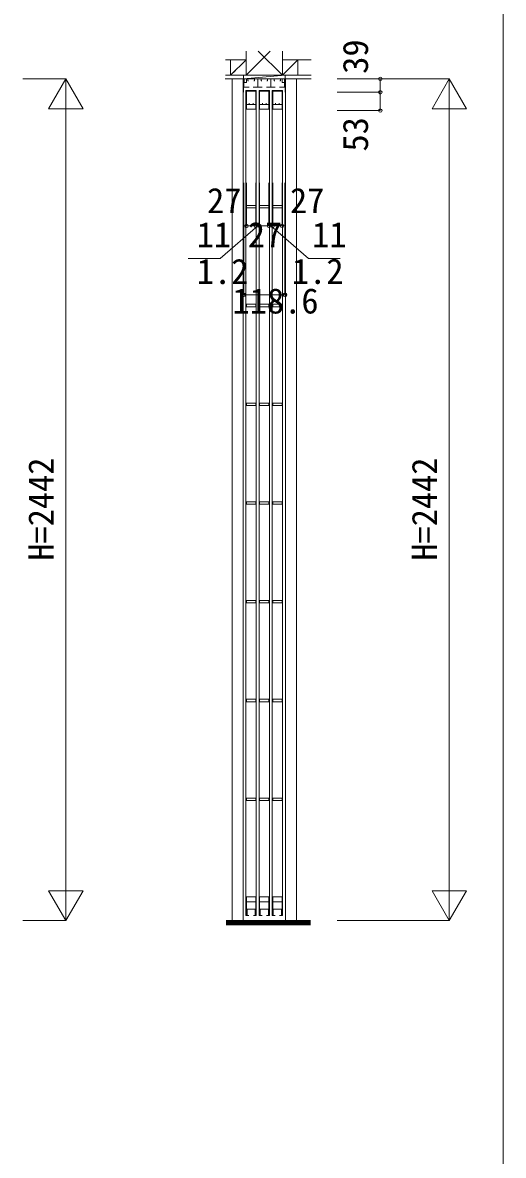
# Model space of a CAD drawing. Units: millimetres, scale not verified. Extents: x -21025 to 6475, y -14850 to 5150.
# Drawn here: x -8918 to -7525, y -259 to 3027 of the extents above; entities that cross this region are included whole.
import ezdxf
from ezdxf.enums import TextEntityAlignment as Align

# ---------------------------------------------------------------- set-up
doc = ezdxf.new("R2010")
doc.units = ezdxf.units.MM
doc.header["$LTSCALE"] = 50
for name, color, linetype, lineweight in [('0-1_YKK_F1', 7, 'Continuous', 9), ('0-2_YKK_N1', 2, 'Continuous', 9), ('0-3_YKK_Z1', 7, 'Continuous', 9), ('0-6_YKK_C1', 4, 'Continuous', 9)]:
    doc.layers.add(name, color=color, linetype=linetype, lineweight=lineweight)
doc.styles.add('ＭＳ ゴシック', font='')
doc.styles.get('ＭＳ ゴシック').set_extended_font_data('MS Gothic')

msp = doc.modelspace()

# ---------------------------------------------------------------- linework, layer by layer
at = {"layer": '0-1_YKK_F1'}
msp.add_line((-7525, -14850), (-7525, 4650), dxfattribs=at)
at = {"layer": '0-2_YKK_N1'}
for p, q in [((-8917.72, 2863.5), (-8792.72, 2863.5)), ((-8792.72, 421.5), (-8792.72, 2863.5)), ((-8006.5, 2863.5), (-7681.5, 2863.5)), ((-7881.5, 2824.5), (-7881.5, 2863.5)), ((-8006.5, 2824.5), (-7881.5, 2824.5)), ((-7881.5, 2824.5), (-7881.5, 2771.5)), ((-8842.72, 2776.9), (-8742.72, 2776.9)), ((-8006.5, 2771.5), (-7881.5, 2771.5)), ((-7731.5, 2776.9), (-7631.5, 2776.9)), ((-8278.19, 2236.95), (-8278.19, 2561.95)), ((-8276.99, 2236.95), (-8276.99, 2561.95)), ((-8269.19, 2561.95), (-8269.19, 2436.45)), ((-8242.19, 2561.95), (-8242.19, 2436.45)), ((-8231.19, 2561.95), (-8231.19, 2436.45)), ((-8204.19, 2561.95), (-8204.19, 2436.45)), ((-8193.19, 2561.95), (-8193.19, 2436.45)), ((-8166.19, 2561.95), (-8166.19, 2436.45)), ((-8158.39, 2236.95), (-8158.39, 2561.95)), ((-8157.19, 2236.95), (-8157.19, 2561.95)), ((-8236.69, 2436.95), (-8345.87, 2341.93)), ((-8269.19, 2436.95), (-8242.19, 2436.95)), ((-8242.19, 2436.95), (-8231.19, 2436.95)), ((-8231.19, 2436.95), (-8204.19, 2436.95)), ((-8204.19, 2436.95), (-8193.19, 2436.95)), ((-8198.69, 2436.95), (-8089.51, 2341.93)), ((-8193.19, 2436.95), (-8166.19, 2436.95)), ((-8345.87, 2341.93), (-8437.72, 2341.93)), ((-8089.51, 2341.93), (-7997.67, 2341.93)), ((-8276.99, 2236.95), (-8278.19, 2236.95)), ((-8276.99, 2236.95), (-8158.39, 2236.95)), ((-8158.39, 2236.95), (-8157.19, 2236.95)), ((-8742.72, 508.1), (-8842.72, 508.1)), ((-7631.5, 508.1), (-7731.5, 508.1)), ((-8917.72, 421.5), (-8792.72, 421.5))]:
    msp.add_line(p, q, dxfattribs=at)
for points in [[(-8842.72, 2776.9), (-8792.72, 2863.5), (-8742.72, 2776.9)], [(-8006.5, 421.5), (-7681.5, 421.5), (-7681.5, 2863.5)], [(-7731.5, 2776.9), (-7681.5, 2863.5), (-7631.5, 2776.9)], [(-8742.72, 508.1), (-8792.72, 421.5), (-8842.72, 508.1)], [(-7631.5, 508.1), (-7681.5, 421.5), (-7731.5, 508.1)]]:
    msp.add_lwpolyline(points, dxfattribs=at)
for centre in [(-7881.5, 2863.5), (-7881.5, 2824.5), (-7881.5, 2771.5), (-8269.19, 2436.95), (-8242.19, 2436.95), (-8231.19, 2436.95), (-8204.19, 2436.95), (-8193.19, 2436.95), (-8166.19, 2436.95), (-8278.19, 2236.95), (-8276.99, 2236.95), (-8158.39, 2236.95), (-8157.19, 2236.95)]:
    msp.add_circle(centre, 5, dxfattribs=at)
at = {"layer": '0-3_YKK_Z1'}
for p, q in [((-8200.19, 2944), (-8270.19, 2874)), ((-8270.19, 2944), (-8270.19, 2874)), ((-8235.19, 2944), (-8165.19, 2874)), ((-8165.19, 2874), (-8165.19, 2944)), ((-8315.19, 2919), (-8329.81, 2919)), ((-8315.19, 2874), (-8270.19, 2919)), ((-8315.19, 2919), (-8315.19, 2874)), ((-8270.19, 2919), (-8315.19, 2919)), ((-8270.19, 2874), (-8270.19, 2919)), ((-8165.19, 2874), (-8120.19, 2919)), ((-8165.19, 2919), (-8165.19, 2874)), ((-8120.19, 2919), (-8165.19, 2919)), ((-8120.19, 2919), (-8082.25, 2919)), ((-8120.19, 2874), (-8120.19, 2919)), ((-8330.68, 2863.5), (-8081.5, 2863.5)), ((-8329.81, 2874), (-8081.86, 2874)), ((-8315.19, 2874), (-8300.98, 2888.21)), ((-8315.19, 2874), (-8270.19, 2874)), ((-8310.69, 2863.5), (-8310.69, 421.5)), ((-8279.19, 2863.5), (-8279.19, 421.5)), ((-8278.19, 2863.5), (-8157.19, 2874)), ((-8278.19, 2863.5), (-8278.19, 2874)), ((-8270.19, 2874), (-8165.19, 2874)), ((-8165.19, 2874), (-8150.77, 2888.42)), ((-8165.19, 2874), (-8120.19, 2874)), ((-8157.19, 2863.5), (-8157.19, 2874)), ((-8156.19, 2863.5), (-8156.19, 421.5)), ((-8124.69, 2863.5), (-8124.69, 421.5)), ((-8328.32, 421.5), (-8083.25, 421.5)), ((-8328.32, 419.5), (-8083.25, 419.5)), ((-8328.32, 417.5), (-8083.25, 417.5)), ((-8328.32, 415.5), (-8083.25, 415.5)), ((-8328.32, 413.5), (-8083.25, 413.5)), ((-8328.32, 411.5), (-8083.25, 411.5)), ((-8083.25, 409.5), (-8328.32, 409.5))]:
    msp.add_line(p, q, dxfattribs=at)
at = {"layer": '0-6_YKK_C1'}
for p, q in [((-8278.19, 2863.5), (-8278.19, 2824.5)), ((-8157.19, 2863.5), (-8278.19, 2863.5)), ((-8276.19, 2862.2), (-8276.19, 2853)), ((-8269.49, 2853), (-8269.49, 2863.5)), ((-8265.09, 2858.2), (-8265.09, 2863.5)), ((-8246.29, 2858.2), (-8246.29, 2863.5)), ((-8236.69, 2839.7), (-8236.69, 2863.5)), ((-8227.09, 2858.2), (-8227.09, 2863.5)), ((-8208.29, 2858.2), (-8208.29, 2863.5)), ((-8198.69, 2839.7), (-8198.69, 2863.5)), ((-8189.09, 2858.2), (-8189.09, 2863.5)), ((-8170.29, 2858.2), (-8170.29, 2863.5)), ((-8165.89, 2863.5), (-8165.89, 2853)), ((-8159.19, 2862.2), (-8159.19, 2853)), ((-8157.19, 2824.5), (-8157.19, 2863.5)), ((-8276.69, 2853), (-8269.49, 2853)), ((-8276.69, 2839.7), (-8276.69, 2853)), ((-8261.89, 2839.7), (-8276.69, 2839.7)), ((-8270.69, 2823.5), (-8270.69, 2829.5)), ((-8270.69, 2829.5), (-8240.69, 2829.5)), ((-8270.69, 2829.5), (-8270.69, 436.5)), ((-8269.09, 2828), (-8269.09, 2775.5)), ((-8242.29, 2828), (-8269.09, 2828)), ((-8263.09, 2858.2), (-8265.09, 2858.2)), ((-8249.49, 2839.7), (-8223.89, 2839.7)), ((-8248.29, 2858.2), (-8246.29, 2858.2)), ((-8242.29, 2775.5), (-8242.29, 2828)), ((-8240.69, 2829.5), (-8240.69, 2823.5)), ((-8240.69, 436.5), (-8240.69, 2829.5)), ((-8232.69, 2823.5), (-8232.69, 2829.5)), ((-8232.69, 2829.5), (-8202.69, 2829.5)), ((-8232.69, 2829.5), (-8232.69, 436.5)), ((-8231.09, 2828), (-8231.09, 2775.5)), ((-8204.29, 2828), (-8231.09, 2828)), ((-8225.09, 2858.2), (-8227.09, 2858.2)), ((-8211.49, 2839.7), (-8185.89, 2839.7)), ((-8210.29, 2858.2), (-8208.29, 2858.2)), ((-8204.29, 2775.5), (-8204.29, 2828)), ((-8202.69, 2829.5), (-8202.69, 2823.5)), ((-8202.69, 436.5), (-8202.69, 2829.5)), ((-8194.69, 2823.5), (-8194.69, 2829.5)), ((-8194.69, 2829.5), (-8164.69, 2829.5)), ((-8194.69, 2829.5), (-8194.69, 436.5)), ((-8193.09, 2828), (-8193.09, 2775.5)), ((-8166.29, 2828), (-8193.09, 2828)), ((-8187.09, 2858.2), (-8189.09, 2858.2)), ((-8158.69, 2839.7), (-8173.49, 2839.7)), ((-8172.29, 2858.2), (-8170.29, 2858.2)), ((-8166.29, 2775.5), (-8166.29, 2828)), ((-8165.89, 2853), (-8158.69, 2853)), ((-8164.69, 2829.5), (-8164.69, 2823.5)), ((-8164.69, 436.5), (-8164.69, 2829.5)), ((-8158.69, 2853), (-8158.69, 2839.7)), ((-8269.09, 2789.2), (-8242.29, 2789.2)), ((-8269.09, 2775.5), (-8242.29, 2775.5)), ((-8261.29, 2792.8), (-8261.29, 2789.2)), ((-8250.09, 2792.8), (-8250.09, 2789.2)), ((-8231.09, 2789.2), (-8204.29, 2789.2)), ((-8231.09, 2775.5), (-8204.29, 2775.5)), ((-8223.29, 2792.8), (-8223.29, 2789.2)), ((-8212.09, 2792.8), (-8212.09, 2789.2)), ((-8193.09, 2789.2), (-8166.29, 2789.2)), ((-8193.09, 2775.5), (-8166.29, 2775.5)), ((-8185.29, 2792.8), (-8185.29, 2789.2)), ((-8174.09, 2792.8), (-8174.09, 2789.2)), ((-8269.09, 2489.01), (-8269.09, 2495.91)), ((-8269.09, 2495.91), (-8242.29, 2495.91)), ((-8242.29, 2489.01), (-8269.09, 2489.01)), ((-8242.29, 2495.91), (-8242.29, 2489.01)), ((-8231.09, 2489.01), (-8231.09, 2495.91)), ((-8231.09, 2495.91), (-8204.29, 2495.91)), ((-8204.29, 2489.01), (-8231.09, 2489.01)), ((-8204.29, 2495.91), (-8204.29, 2489.01)), ((-8193.09, 2489.01), (-8193.09, 2495.91)), ((-8193.09, 2495.91), (-8166.29, 2495.91)), ((-8166.29, 2489.01), (-8193.09, 2489.01)), ((-8166.29, 2495.91), (-8166.29, 2489.01)), ((-8269.09, 2202.53), (-8269.09, 2209.43)), ((-8269.09, 2209.43), (-8242.29, 2209.43)), ((-8242.29, 2202.53), (-8269.09, 2202.53)), ((-8242.29, 2209.43), (-8242.29, 2202.53)), ((-8231.09, 2202.53), (-8231.09, 2209.43)), ((-8231.09, 2209.43), (-8204.29, 2209.43)), ((-8204.29, 2202.53), (-8231.09, 2202.53)), ((-8204.29, 2209.43), (-8204.29, 2202.53)), ((-8193.09, 2202.53), (-8193.09, 2209.43)), ((-8193.09, 2209.43), (-8166.29, 2209.43)), ((-8166.29, 2202.53), (-8193.09, 2202.53)), ((-8166.29, 2209.43), (-8166.29, 2202.53)), ((-8269.09, 1916.04), (-8269.09, 1922.94)), ((-8269.09, 1922.94), (-8242.29, 1922.94)), ((-8242.29, 1916.04), (-8269.09, 1916.04)), ((-8242.29, 1922.94), (-8242.29, 1916.04)), ((-8231.09, 1916.04), (-8231.09, 1922.94)), ((-8231.09, 1922.94), (-8204.29, 1922.94)), ((-8204.29, 1916.04), (-8231.09, 1916.04)), ((-8204.29, 1922.94), (-8204.29, 1916.04)), ((-8193.09, 1916.04), (-8193.09, 1922.94)), ((-8193.09, 1922.94), (-8166.29, 1922.94)), ((-8166.29, 1916.04), (-8193.09, 1916.04)), ((-8166.29, 1922.94), (-8166.29, 1916.04)), ((-8269.09, 1629.55), (-8269.09, 1636.45)), ((-8269.09, 1636.45), (-8242.29, 1636.45)), ((-8242.29, 1629.55), (-8269.09, 1629.55)), ((-8242.29, 1636.45), (-8242.29, 1629.55)), ((-8231.09, 1629.55), (-8231.09, 1636.45)), ((-8231.09, 1636.45), (-8204.29, 1636.45)), ((-8204.29, 1629.55), (-8231.09, 1629.55)), ((-8204.29, 1636.45), (-8204.29, 1629.55)), ((-8193.09, 1629.55), (-8193.09, 1636.45)), ((-8193.09, 1636.45), (-8166.29, 1636.45)), ((-8166.29, 1629.55), (-8193.09, 1629.55)), ((-8166.29, 1636.45), (-8166.29, 1629.55)), ((-8269.09, 1343.06), (-8269.09, 1349.96)), ((-8269.09, 1349.96), (-8242.29, 1349.96)), ((-8242.29, 1349.96), (-8242.29, 1343.06)), ((-8231.09, 1343.06), (-8231.09, 1349.96)), ((-8231.09, 1349.96), (-8204.29, 1349.96)), ((-8204.29, 1349.96), (-8204.29, 1343.06)), ((-8193.09, 1343.06), (-8193.09, 1349.96)), ((-8193.09, 1349.96), (-8166.29, 1349.96)), ((-8166.29, 1349.96), (-8166.29, 1343.06)), ((-8242.29, 1343.06), (-8269.09, 1343.06)), ((-8204.29, 1343.06), (-8231.09, 1343.06)), ((-8166.29, 1343.06), (-8193.09, 1343.06)), ((-8269.09, 1056.58), (-8269.09, 1063.48)), ((-8269.09, 1063.48), (-8242.29, 1063.48)), ((-8242.29, 1056.58), (-8269.09, 1056.58)), ((-8242.29, 1063.48), (-8242.29, 1056.58)), ((-8231.09, 1056.58), (-8231.09, 1063.48)), ((-8231.09, 1063.48), (-8204.29, 1063.48)), ((-8204.29, 1056.58), (-8231.09, 1056.58)), ((-8204.29, 1063.48), (-8204.29, 1056.58)), ((-8193.09, 1056.58), (-8193.09, 1063.48)), ((-8193.09, 1063.48), (-8166.29, 1063.48)), ((-8166.29, 1056.58), (-8193.09, 1056.58)), ((-8166.29, 1063.48), (-8166.29, 1056.58)), ((-8269.09, 770.09), (-8269.09, 776.99)), ((-8269.09, 776.99), (-8242.29, 776.99)), ((-8242.29, 770.09), (-8269.09, 770.09)), ((-8242.29, 776.99), (-8242.29, 770.09)), ((-8231.09, 770.09), (-8231.09, 776.99)), ((-8231.09, 776.99), (-8204.29, 776.99)), ((-8204.29, 770.09), (-8231.09, 770.09)), ((-8204.29, 776.99), (-8204.29, 770.09)), ((-8193.09, 770.09), (-8193.09, 776.99)), ((-8193.09, 776.99), (-8166.29, 776.99)), ((-8166.29, 770.09), (-8193.09, 770.09)), ((-8166.29, 776.99), (-8166.29, 770.09)), ((-8242.29, 490.5), (-8269.09, 490.5)), ((-8269.09, 490.5), (-8269.09, 438)), ((-8269.09, 476.1), (-8242.29, 476.1)), ((-8242.29, 490.5), (-8242.29, 438)), ((-8204.29, 490.5), (-8231.09, 490.5)), ((-8231.09, 490.5), (-8231.09, 438)), ((-8231.09, 476.1), (-8204.29, 476.1)), ((-8204.29, 490.5), (-8204.29, 438)), ((-8166.29, 490.5), (-8193.09, 490.5)), ((-8193.09, 490.5), (-8193.09, 438)), ((-8193.09, 476.1), (-8166.29, 476.1)), ((-8166.29, 490.5), (-8166.29, 438)), ((-8269.09, 454.5), (-8242.29, 454.5)), ((-8267.69, 436.5), (-8267.69, 454.5)), ((-8249.19, 436.5), (-8240.69, 436.5)), ((-8243.69, 436.5), (-8243.69, 454.5)), ((-8240.69, 436.5), (-8240.69, 442.5)), ((-8231.09, 454.5), (-8204.29, 454.5)), ((-8229.69, 436.5), (-8229.69, 454.5)), ((-8211.19, 436.5), (-8202.69, 436.5)), ((-8205.69, 436.5), (-8205.69, 454.5)), ((-8202.69, 436.5), (-8202.69, 442.5)), ((-8193.09, 454.5), (-8166.29, 454.5)), ((-8191.69, 436.5), (-8191.69, 454.5)), ((-8173.19, 436.5), (-8164.69, 436.5)), ((-8167.69, 436.5), (-8167.69, 454.5)), ((-8164.69, 436.5), (-8164.69, 442.5))]:
    msp.add_line(p, q, dxfattribs=at)
for points in [[(-8270.69, 442.5), (-8270.69, 436.5), (-8262.19, 436.5)], [(-8232.69, 442.5), (-8232.69, 436.5), (-8224.19, 436.5)], [(-8194.69, 442.5), (-8194.69, 436.5), (-8186.19, 436.5)]]:
    msp.add_lwpolyline(points, dxfattribs=at)

# ---------------------------------------------------------------- texts
at = {"layer": '0-2_YKK_N1', "color": 4, "style": 'ＭＳ ゴシック'}
for s, p in [('39', (-7895.01, 2878.22)), ('53', (-7895.01, 2652.74)), ('H=2442', (-8806.23, 1465.62)), ('H=2442', (-7695.01, 1465.62))]:
    msp.add_text(s, height=73.31, rotation=90, dxfattribs=at).set_placement(p, align=Align.BOTTOM_LEFT)
for s, p in [('27', (-8383.43, 2451.92)), ('27', (-8143.22, 2451.92)), ('11', (-8413.5, 2352.91)), ('27', (-8265.5, 2352.91)), ('11', (-8079.14, 2352.91)), ('1.2', (-8413.13, 2246.33)), ('1.2', (-8137.6, 2246.72)), ('118.6', (-8309.67, 2160.72))]:
    msp.add_text(s, height=73.31, dxfattribs=at).set_placement(p, align=Align.BOTTOM_LEFT)

doc.saveas('drawing.dxf')
